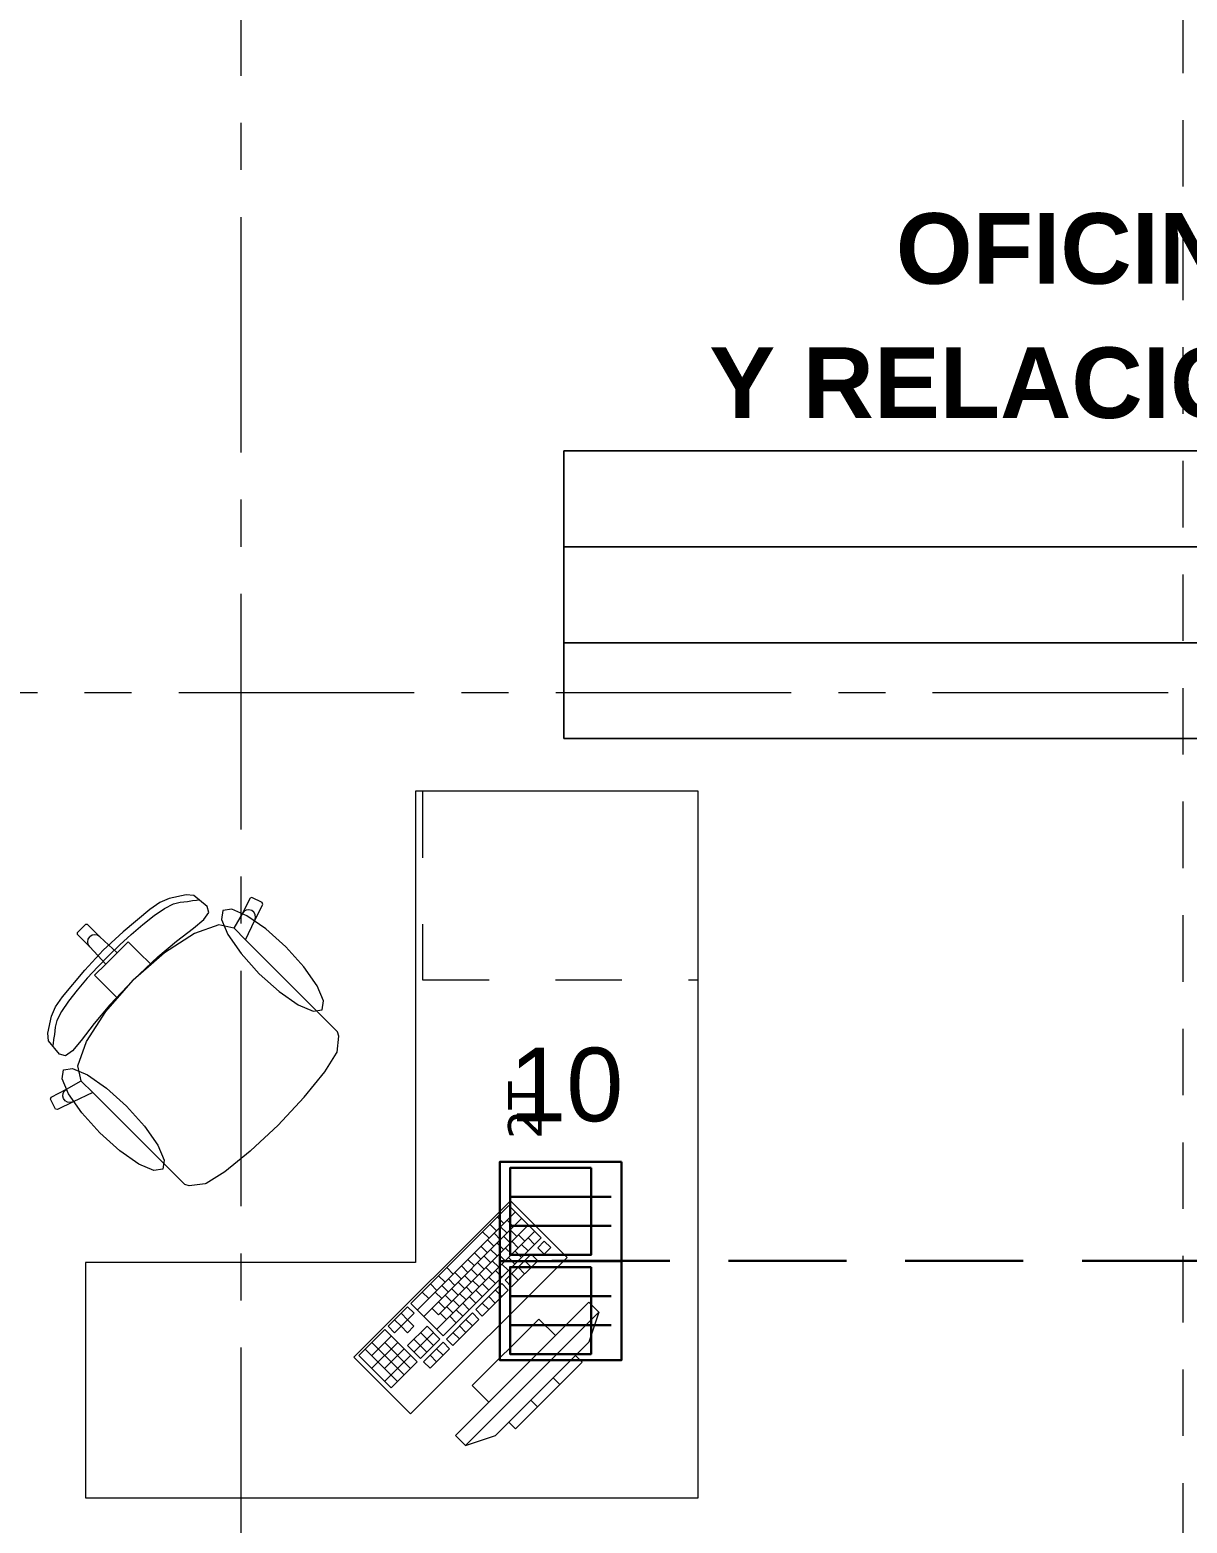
# Model space of a CAD drawing. Header units: inches. Extents: x -19 to 5698, y -728 to 92.
# Drawn here: x 205.623 to 208.078, y 8.238 to 11.408 of the extents above; entities that cross this region are included whole.
import ezdxf

# ---------------------------------------------------------------- set-up
doc = ezdxf.new("R2010")
doc.units = ezdxf.units.IN
doc.header["$MEASUREMENT"] = 0
for name, pattern in [('HIDDEN', [0.375, 0.25, -0.125]), ('Hidden Line', [0.195611, 0.141111, -0.0545]), ('Punto & Raya', [0.65, 0.5, -0.075, 0, -0.075]), ('Rayas', [0.282222, 0.141111, -0.141111])]:
    doc.linetypes.add(name, pattern=pattern)
doc.layers.get('0').update_dxf_attribs({"color": 61})
doc.layers.add('00 conduct tomacorr', color=120, linetype='HIDDEN', lineweight=30)
doc.layers.add('00 IE LUZ EMERGENCIA', color=253, linetype='Continuous', lineweight=0)
for name, color, linetype in [('02 _ ARQ _ ZON _ Espacio.3D', 7, 'Continuous'), ('08 _ STR _ EXT _ 09 Vigas', 251, 'Continuous'), ('Interior - Mobiliario', 7, 'Continuous'), ('Marcador - Secciones', 7, 'Continuous')]:
    doc.layers.add(name, color=color, linetype=linetype)
doc.styles.add('Annotative', font='arial.ttf')
doc.styles.add('Estilo_Generado_1', font='swisseb.ttf')

# ---------------------------------------------------------------- blocks, each defined once
blk = doc.blocks.new('CAJA POP UP 6 MODULOS')
at = {"layer": '00 conduct tomacorr', "linetype": 'Continuous'}
for p, q in [((-0.095, -0.165), (-0.095, -0.0151)), ((-0.052, -0.165), (-0.052, -0.0151)), ((0.052, -0.165), (0.052, -0.0151)), ((0.095, -0.165), (0.095, -0.0151)), ((0, -0.165), (0, -0.18))]:
    blk.add_line(p, q, dxfattribs=at)
for points in [[(-0.147, 0), (0.147, 0), (0.147, -0.18), (-0.147, -0.18)], [(0, 0), (0.147, 0), (0.147, -0.18), (0, -0.18)]]:
    blk.add_lwpolyline(points, close=True, dxfattribs=at)
for points in [[(-0.138, -0.045), (-0.009, -0.045), (-0.009, -0.165), (-0.138, -0.165), (-0.138, -0.045)], [(0.009, -0.045), (0.138, -0.045), (0.138, -0.165), (0.009, -0.165), (0.009, -0.045)]]:
    blk.add_lwpolyline(points, dxfattribs=at)
at = {"color": 1, "insert": (-0.1807, -0.168), "char_height": 0.05, "attachment_point": 1, "rotation": 180}
blk.add_mtext_dynamic_manual_height_columns('{\\fVerdana|b0|i0|c0|p34;2T}', width=0.000481, gutter_width=0.1561, heights=[0], dxfattribs=at)

msp = doc.modelspace()

# ---------------------------------------------------------------- linework, layer by layer
at = {"layer": '00 conduct tomacorr'}
msp.add_line((206.7304, 8.7954, 0.0002), (217.5407, 8.7954, 0.0002), dxfattribs=at)
at = {"layer": '02 _ ARQ _ ZON _ Espacio.3D', "color": 251, "linetype": 'Continuous', "lineweight": 13}
for p, q in [((211.0168, 10.5144), (206.7558, 10.5144)), ((206.7558, 10.5144), (206.7558, 9.9037)), ((206.7558, 10.5144), (211.0168, 10.5144)), ((206.7558, 10.3108), (206.7558, 10.5144)), ((211.0168, 10.3108), (206.7558, 10.3108)), ((206.7558, 10.3108), (211.0168, 10.3108)), ((206.7558, 10.1073), (206.7558, 10.3108)), ((211.0168, 10.1073), (206.7558, 10.1073)), ((206.7558, 10.1073), (211.0168, 10.1073)), ((206.7558, 9.9037), (206.7558, 10.1073)), ((206.7558, 9.9037), (211.0168, 9.9037)), ((211.0168, 9.9037), (206.7558, 9.9037))]:
    msp.add_line(p, q, dxfattribs=at)
at = {"layer": '08 _ STR _ EXT _ 09 Vigas', "color": 251, "linetype": 'Hidden Line', "lineweight": 13, "true_color": 0x636466}
msp.add_line((208.07, 7.7), (208.07, 16.9), dxfattribs=at)
at = {"layer": 'Interior - Mobiliario', "color": 175, "linetype": 'Rayas', "lineweight": 13}
for p, q in [((206.4558, 9.7919), (206.4558, 9.3919)), ((206.4558, 9.3919), (207.0408, 9.3919))]:
    msp.add_line(p, q, dxfattribs=at)
at = {"layer": 'Interior - Mobiliario', "color": 175, "linetype": 'Continuous', "lineweight": 13}
for p, q in [((205.8985, 9.5556), (205.8769, 9.5407)), ((205.8863, 9.5281), (205.9082, 9.5429)), ((205.9178, 9.5645), (205.8985, 9.5556)), ((205.9082, 9.5429), (205.927, 9.5529)), ((205.9539, 9.5723), (205.9178, 9.5645)), ((205.927, 9.5529), (205.9418, 9.5568)), ((205.9418, 9.5568), (205.9572, 9.558)), ((205.9707, 9.5704), (205.9539, 9.5723)), ((205.9572, 9.558), (205.9679, 9.56)), ((205.9679, 9.56), (205.976, 9.5608)), ((205.9985, 9.5472), (205.9707, 9.5704)), ((205.976, 9.5608), (205.9805, 9.5616)), ((206.002, 9.5343), (205.9985, 9.5472)), ((206.0899, 9.5652), (206.0729, 9.5321)), ((206.0939, 9.5666), (206.0899, 9.5652)), ((206.1153, 9.5558), (206.0939, 9.5666)), ((206.0996, 9.5186), (206.1166, 9.5517)), ((206.1166, 9.5517), (206.1153, 9.5558)), ((205.8769, 9.5407), (205.8202, 9.4938)), ((205.8625, 9.5095), (205.8863, 9.5281)), ((205.9697, 9.5014), (205.9919, 9.52)), ((205.9919, 9.52), (206.002, 9.5343)), ((206.0729, 9.5321), (206.0556, 9.5011)), ((206.0766, 9.5368), (206.0729, 9.5321)), ((206.0817, 9.5396), (206.0766, 9.5368)), ((206.0801, 9.4769), (206.0996, 9.5186)), ((206.0875, 9.5404), (206.0817, 9.5396)), ((206.0932, 9.5388), (206.0875, 9.5404)), ((206.0978, 9.5352), (206.0932, 9.5388)), ((206.1006, 9.5301), (206.0978, 9.5352)), ((206.0996, 9.5186), (206.1013, 9.5243)), ((206.1013, 9.5243), (206.1006, 9.5301)), ((205.7236, 9.492), (205.7322, 9.5005)), ((205.7236, 9.4877), (205.7236, 9.492)), ((205.7497, 9.4616), (205.7236, 9.4877)), ((205.7407, 9.5091), (205.7322, 9.5005)), ((205.7449, 9.5091), (205.7407, 9.5091)), ((205.771, 9.483), (205.7449, 9.5091)), ((205.7465, 9.478), (205.7498, 9.4829)), ((205.7547, 9.4862), (205.7498, 9.4829)), ((205.7604, 9.4873), (205.7547, 9.4862)), ((205.7662, 9.4862), (205.7604, 9.4873)), ((205.771, 9.483), (205.7662, 9.4862)), ((205.8076, 9.449), (205.771, 9.483)), ((205.8202, 9.4938), (205.778, 9.4547)), ((205.8132, 9.4658), (205.8378, 9.4883)), ((205.8378, 9.4883), (205.8625, 9.5095)), ((205.9717, 9.4902), (205.9079, 9.4489)), ((205.9335, 9.4735), (205.9697, 9.5014)), ((206.0237, 9.5086), (205.9717, 9.4902)), ((206.0556, 9.5011), (206.0237, 9.5086)), ((206.0558, 9.5011), (206.0556, 9.5011)), ((206.0558, 9.5011), (206.0801, 9.4769)), ((205.7388, 9.4125), (205.778, 9.4547)), ((205.7453, 9.4722), (205.7465, 9.478)), ((205.7465, 9.4665), (205.7453, 9.4722)), ((205.7497, 9.4616), (205.7465, 9.4665)), ((205.7837, 9.4251), (205.7497, 9.4616)), ((205.7897, 9.443), (205.8132, 9.4658)), ((205.8076, 9.449), (205.7956, 9.4371)), ((205.8312, 9.4726), (205.8076, 9.449)), ((205.8524, 9.4515), (205.8312, 9.4726)), ((205.8797, 9.4241), (205.8524, 9.4515)), ((205.9079, 9.4489), (205.8797, 9.4241)), ((205.8942, 9.4407), (205.9335, 9.4735)), ((206.2279, 9.329), (206.0801, 9.4769)), ((205.7669, 9.4195), (205.7443, 9.3949)), ((205.76, 9.4015), (205.7837, 9.4251)), ((205.7897, 9.443), (205.7669, 9.4195)), ((205.7837, 9.4251), (205.7956, 9.4371)), ((205.8414, 9.3913), (205.8942, 9.4407)), ((205.8797, 9.4241), (205.8419, 9.3908)), ((205.692, 9.3558), (205.7388, 9.4125)), ((205.7443, 9.3949), (205.7232, 9.3701)), ((205.7812, 9.3803), (205.76, 9.4015)), ((205.8414, 9.3913), (205.7919, 9.3385)), ((205.8086, 9.353), (205.8419, 9.3908)), ((205.6771, 9.3341), (205.692, 9.3558)), ((205.7232, 9.3701), (205.7046, 9.3463)), ((205.8086, 9.353), (205.7812, 9.3803)), ((205.7838, 9.3248), (205.8086, 9.353)), ((205.6681, 9.3149), (205.6771, 9.3341)), ((205.6897, 9.3245), (205.6798, 9.3057)), ((205.7046, 9.3463), (205.6897, 9.3245)), ((205.7424, 9.261), (205.7838, 9.3248)), ((205.7919, 9.3385), (205.7592, 9.2992)), ((206.2534, 9.3035), (206.2279, 9.329)), ((205.6604, 9.2788), (205.6681, 9.3149)), ((205.6759, 9.2909), (205.6747, 9.2755)), ((205.6798, 9.3057), (205.6759, 9.2909)), ((205.7592, 9.2992), (205.7313, 9.263)), ((206.2754, 9.2815), (206.2534, 9.3035)), ((205.6622, 9.262), (205.6604, 9.2788)), ((205.6854, 9.2341), (205.6622, 9.262)), ((205.6719, 9.2567), (205.6711, 9.2522)), ((205.6727, 9.2648), (205.6719, 9.2567)), ((205.6747, 9.2755), (205.6727, 9.2648)), ((205.7313, 9.263), (205.7127, 9.2407)), ((205.7241, 9.209), (205.7424, 9.261)), ((206.2743, 9.2383), (206.2782, 9.2722)), ((206.2782, 9.2722), (206.2754, 9.2815)), ((205.6984, 9.2307), (205.6854, 9.2341)), ((205.7127, 9.2407), (205.6984, 9.2307)), ((206.2484, 9.1962), (206.2734, 9.2362)), ((206.2734, 9.2362), (206.2743, 9.2383)), ((205.7315, 9.1771), (205.7241, 9.209)), ((206.2049, 9.1425), (206.2484, 9.1962)), ((205.7005, 9.1597), (205.7315, 9.1771)), ((205.7316, 9.1768), (205.7315, 9.1771)), ((205.7316, 9.1768), (205.7558, 9.1526)), ((205.6661, 9.1387), (205.6674, 9.1428)), ((205.6769, 9.1174), (205.6661, 9.1387)), ((205.6674, 9.1428), (205.7005, 9.1597)), ((205.7141, 9.133), (205.681, 9.1161)), ((205.6923, 9.1451), (205.693, 9.151)), ((205.6939, 9.1395), (205.6923, 9.1451)), ((205.693, 9.151), (205.6959, 9.1561)), ((205.6975, 9.1349), (205.6939, 9.1395)), ((205.6959, 9.1561), (205.7005, 9.1597)), ((205.7026, 9.1321), (205.6975, 9.1349)), ((205.7084, 9.1314), (205.7026, 9.1321)), ((205.7141, 9.133), (205.7084, 9.1314)), ((205.7558, 9.1526), (205.7141, 9.133)), ((205.9037, 9.0048), (205.7558, 9.1526)), ((206.1494, 9.0833), (206.2042, 9.1417)), ((206.2042, 9.1417), (206.2049, 9.1425)), ((205.681, 9.1161), (205.6769, 9.1174)), ((206.1494, 9.0833), (206.091, 9.0285)), ((205.9292, 8.9792), (205.9037, 9.0048)), ((206.0902, 9.0278), (206.0365, 8.9842)), ((206.091, 9.0285), (206.0902, 9.0278)), ((205.9511, 8.9573), (205.9292, 8.9792)), ((206.0365, 8.9842), (205.9965, 8.9593)), ((205.9604, 8.9544), (205.9511, 8.9573)), ((205.9943, 8.9584), (205.9604, 8.9544)), ((205.9965, 8.9593), (205.9943, 8.9584)), ((206.6388, 8.9124), (206.4311, 8.7047)), ((206.7074, 8.8438), (206.6388, 8.9124)), ((206.6525, 8.8987), (206.4448, 8.691)), ((206.6662, 8.885), (206.4585, 8.6772)), ((206.6146, 8.8881), (206.6283, 8.8744)), ((206.6352, 8.8814), (206.6489, 8.8676)), ((206.6936, 8.8575), (206.4859, 8.6498)), ((206.6799, 8.8712), (206.4895, 8.6808)), ((206.5834, 8.857), (206.5971, 8.8433)), ((206.599, 8.8726), (206.6127, 8.8589)), ((206.6075, 8.8537), (206.6212, 8.8399)), ((206.6213, 8.8675), (206.6351, 8.8538)), ((206.6281, 8.8469), (206.6418, 8.8332)), ((206.642, 8.8607), (206.6557, 8.847)), ((206.6592, 8.8505), (206.6729, 8.8368)), ((206.4996, 8.6361), (206.7074, 8.8438)), ((206.5798, 8.826), (206.5935, 8.8123)), ((206.5936, 8.8398), (206.6074, 8.8261)), ((206.6004, 8.8192), (206.6141, 8.8055)), ((206.6143, 8.833), (206.628, 8.8193)), ((206.6315, 8.8228), (206.6452, 8.8091)), ((206.6453, 8.8366), (206.659, 8.8229)), ((206.6521, 8.816), (206.6658, 8.8023)), ((206.6659, 8.8298), (206.6797, 8.8161)), ((206.6798, 8.8437), (206.6935, 8.83)), ((206.7142, 8.837), (206.7004, 8.8231)), ((206.7004, 8.8231), (206.7141, 8.8094)), ((206.7141, 8.8094), (206.7279, 8.8232)), ((206.7279, 8.8232), (206.7142, 8.837)), ((206.5383, 8.7844), (206.552, 8.7707)), ((206.5521, 8.7983), (206.5658, 8.7846)), ((206.566, 8.8121), (206.5797, 8.7984)), ((206.5727, 8.7915), (206.5865, 8.7778)), ((206.5866, 8.8053), (206.6003, 8.7916)), ((206.5899, 8.7812), (206.6036, 8.7675)), ((206.6038, 8.7951), (206.6175, 8.7814)), ((206.6176, 8.8089), (206.6313, 8.7952)), ((206.6244, 8.7883), (206.6381, 8.7746)), ((206.6865, 8.8093), (206.6311, 8.7539)), ((206.6382, 8.8021), (206.652, 8.7884)), ((206.6448, 8.7402), (206.7002, 8.7955)), ((206.6588, 8.7816), (206.6725, 8.7679)), ((206.6727, 8.7954), (206.6864, 8.7817)), ((206.7002, 8.7955), (206.6865, 8.8093)), ((206.4899, 8.7635), (206.5036, 8.7498)), ((206.5072, 8.7808), (206.5209, 8.7671)), ((206.5106, 8.7567), (206.5243, 8.743)), ((206.5244, 8.7706), (206.5381, 8.7569)), ((206.5312, 8.7499), (206.5449, 8.7362)), ((206.545, 8.7638), (206.5588, 8.7501)), ((206.5589, 8.7776), (206.5726, 8.7639)), ((206.5622, 8.7535), (206.5759, 8.7398)), ((206.5761, 8.7674), (206.5898, 8.7537)), ((206.5967, 8.7606), (206.6104, 8.7469)), ((206.6106, 8.7744), (206.6243, 8.7607)), ((206.6311, 8.7539), (206.6448, 8.7402)), ((206.645, 8.7677), (206.6587, 8.754)), ((206.4553, 8.7289), (206.469, 8.7152)), ((206.4726, 8.7462), (206.4863, 8.7325)), ((206.4829, 8.729), (206.4966, 8.7153)), ((206.4967, 8.7429), (206.5104, 8.7292)), ((206.5035, 8.7222), (206.5172, 8.7085)), ((206.5174, 8.7361), (206.5311, 8.7224)), ((206.5345, 8.7258), (206.5482, 8.7121)), ((206.5484, 8.7397), (206.5621, 8.726)), ((206.5552, 8.7191), (206.5689, 8.7053)), ((206.6242, 8.7469), (206.5688, 8.6916)), ((206.569, 8.7329), (206.5827, 8.7192)), ((206.5825, 8.6778), (206.6379, 8.7332)), ((206.5829, 8.7467), (206.5966, 8.733)), ((206.5965, 8.7193), (206.6102, 8.7055)), ((206.6104, 8.7331), (206.6241, 8.7194)), ((206.6379, 8.7332), (206.6242, 8.7469)), ((206.4241, 8.6977), (206.3826, 8.6562)), ((206.4379, 8.684), (206.4241, 8.6977)), ((206.4311, 8.7047), (206.4996, 8.6361)), ((206.4758, 8.6946), (206.4895, 8.6808)), ((206.4897, 8.7084), (206.5034, 8.6947)), ((206.5068, 8.6981), (206.5205, 8.6844)), ((206.5207, 8.712), (206.5344, 8.6983)), ((206.8084, 8.7071), (206.5256, 8.4242)), ((206.5275, 8.6914), (206.5412, 8.6776)), ((206.5413, 8.7052), (206.555, 8.6915)), ((206.5468, 8.403), (206.8297, 8.6859)), ((206.5688, 8.6916), (206.5825, 8.6778)), ((206.5827, 8.7054), (206.5964, 8.6917)), ((206.8297, 8.6859), (206.8084, 8.7071)), ((206.8297, 8.6859), (206.8084, 8.6222)), ((206.3826, 8.6562), (206.3963, 8.6425)), ((206.3963, 8.6425), (206.4102, 8.6563)), ((206.3965, 8.67), (206.4102, 8.6563)), ((206.424, 8.6702), (206.4102, 8.6563)), ((206.4102, 8.6563), (206.4239, 8.6426)), ((206.4103, 8.6839), (206.424, 8.6702)), ((206.4653, 8.6566), (206.4237, 8.6151)), ((206.4239, 8.6426), (206.4377, 8.6565)), ((206.424, 8.6702), (206.4379, 8.684)), ((206.4377, 8.6565), (206.424, 8.6702)), ((206.4927, 8.6292), (206.4653, 8.6566)), ((206.493, 8.6843), (206.5067, 8.6706)), ((206.5619, 8.6846), (206.5065, 8.6292)), ((206.5136, 8.6775), (206.5273, 8.6638)), ((206.5202, 8.6155), (206.5756, 8.6709)), ((206.5342, 8.6569), (206.5479, 8.6432)), ((206.548, 8.6708), (206.5618, 8.6571)), ((206.7024, 8.6717), (206.561, 8.5303)), ((206.5756, 8.6709), (206.5619, 8.6846)), ((206.7377, 8.6364), (206.7024, 8.6717)), ((206.3757, 8.6493), (206.3203, 8.5939)), ((206.3894, 8.6356), (206.3479, 8.594)), ((206.4442, 8.5807), (206.3757, 8.6493)), ((206.479, 8.6429), (206.4375, 8.6013)), ((206.4376, 8.6289), (206.465, 8.6015)), ((206.4512, 8.5876), (206.4927, 8.6292)), ((206.4514, 8.6428), (206.4789, 8.6153)), ((206.5065, 8.6292), (206.5202, 8.6155)), ((206.5203, 8.6431), (206.5341, 8.6294)), ((206.5963, 8.4949), (206.7377, 8.6364)), ((206.3203, 8.5939), (206.3889, 8.5253)), ((206.3341, 8.6077), (206.4027, 8.5392)), ((206.4031, 8.6219), (206.3477, 8.5665)), ((206.348, 8.6216), (206.4166, 8.553)), ((206.4305, 8.5944), (206.3751, 8.539)), ((206.4168, 8.6081), (206.3753, 8.5666)), ((206.3755, 8.6217), (206.4304, 8.5669)), ((206.4237, 8.6151), (206.4512, 8.5876)), ((206.4996, 8.6223), (206.458, 8.5808)), ((206.4717, 8.5671), (206.5133, 8.6086)), ((206.4719, 8.5946), (206.4856, 8.5809)), ((206.4857, 8.6085), (206.4994, 8.5948)), ((206.5133, 8.6086), (206.4996, 8.6223)), ((206.8084, 8.6222), (206.6105, 8.4242)), ((206.7802, 8.5939), (206.6387, 8.4525)), ((206.7943, 8.5798), (206.7802, 8.5939)), ((206.3889, 8.5253), (206.4442, 8.5807)), ((206.458, 8.5808), (206.4717, 8.5671)), ((206.6529, 8.4384), (206.7943, 8.5798)), ((206.561, 8.5303), (206.5963, 8.4949)), ((206.733, 8.5468), (206.7472, 8.5326)), ((206.6859, 8.4996), (206.7, 8.4855)), ((206.6387, 8.4525), (206.6529, 8.4384)), ((206.5256, 8.4242), (206.5468, 8.403)), ((206.5468, 8.403), (206.6105, 8.4242))]:
    msp.add_line(p, q, dxfattribs=at)
at = {"layer": 'Interior - Mobiliario', "color": 175, "linetype": 'Continuous', "lineweight": 13, "flags": 128}
for points in [[(207.0408, 8.2919), (207.0408, 9.7919), (206.4408, 9.7919), (206.4408, 8.7919), (205.7408, 8.7919), (205.7408, 8.2919)], [(206.1658, 9.4618), (206.1234, 9.4999), (206.083, 9.5279), (206.0509, 9.5415), (206.032, 9.5387), (206.0291, 9.5198), (206.0427, 9.4877), (206.0708, 9.4473), (206.1089, 9.4048), (206.1514, 9.3667), (206.1918, 9.3387), (206.2238, 9.3251), (206.2427, 9.3279), (206.2456, 9.3468), (206.232, 9.3789), (206.204, 9.4193)], [(205.7709, 9.0668), (205.7328, 9.1093), (205.7047, 9.1497), (205.6911, 9.1817), (205.694, 9.2007), (205.7129, 9.2035), (205.745, 9.1899), (205.7853, 9.1619), (205.8278, 9.1238), (205.866, 9.0813), (205.894, 9.0409), (205.9076, 9.0088), (205.9047, 8.9899), (205.8858, 8.9871), (205.8537, 9.0007), (205.8134, 9.0287)], [(206.7625, 8.8025), (206.6423, 8.9227), (206.3099, 8.5904), (206.4301, 8.4702)]]:
    msp.add_lwpolyline(points, close=True, dxfattribs=at)
at = {"layer": 'Marcador - Secciones', "color": 251, "linetype": 'Punto & Raya', "lineweight": 13, "true_color": 0x636466}
for p, q in [((206.07, 46.2111), (206.07, 0.8878)), ((189.9384, 10.0018), (231.3507, 10.0018))]:
    msp.add_line(p, q, dxfattribs=at)

# ---------------------------------------------------------------- block references
at = {"layer": '00 conduct tomacorr', "xscale": 1.432830642179531, "yscale": 1.432830642179531, "zscale": 1.432830642179531, "rotation": 269.9999999999999}
msp.add_blockref('CAJA POP UP 6 MODULOS', (206.8779, 8.7948, 0.0002), dxfattribs=at)

# ---------------------------------------------------------------- texts
at = {"layer": '00 IE LUZ EMERGENCIA', "style": 'Annotative'}
msp.add_attdef('10', (206.6394, 9.0915, 0), '', height=0.1562, dxfattribs=at)
at = {"layer": '02 _ ARQ _ ZON _ Espacio.3D', "color": 251, "lineweight": 25, "char_height": 0.15, "attachment_point": 2, "style": 'Estilo_Generado_1'}
for s, insert in [('\\A1;{\\pqc;\\pt0;\\fSwis721 Ex BT|b1|i0|c0|p34;OFICINA DE COOPERACION}', (208.8863, 11.0193)), ('\\A1;{\\pqc;\\pt0;\\fSwis721 Ex BT|b1|i0|c0|p34;Y RELACIONES INTERNACIONALES}', (208.8863, 10.7343))]:
    msp.add_mtext(s, dxfattribs=dict(at, insert=insert))

doc.saveas('drawing.dxf')
